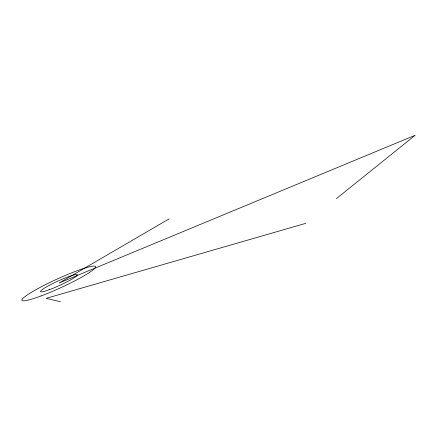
<?xml version="1.0" encoding="UTF-8"?>
<svg xmlns="http://www.w3.org/2000/svg" width="437" height="437" viewBox="0 0 437 437"><rect width="100%" height="100%" fill="white"/><g stroke="black" fill="none" stroke-linecap="round" stroke-linejoin="round"><path stroke-width="0.66" d="M336.408 198.649L415.15 135.273L59.028 283.061L169.124 218.871M305.742 223.34L46.169 298.345L60.459 301.727M41.171 295.909A40.526 4.681 -24.6 0 0 95.616 266.696A40.526 4.681 -24.6 0 0 39.428 287.797A40.526 4.681 -24.6 0 0 41.171 295.909M49.752 289.534A20.239 2.332 -24.6 0 0 77.382 274.851A20.239 2.332 -24.6 0 0 49.736 285.099A20.239 2.332 -24.6 0 0 49.752 289.534"/></g></svg>
